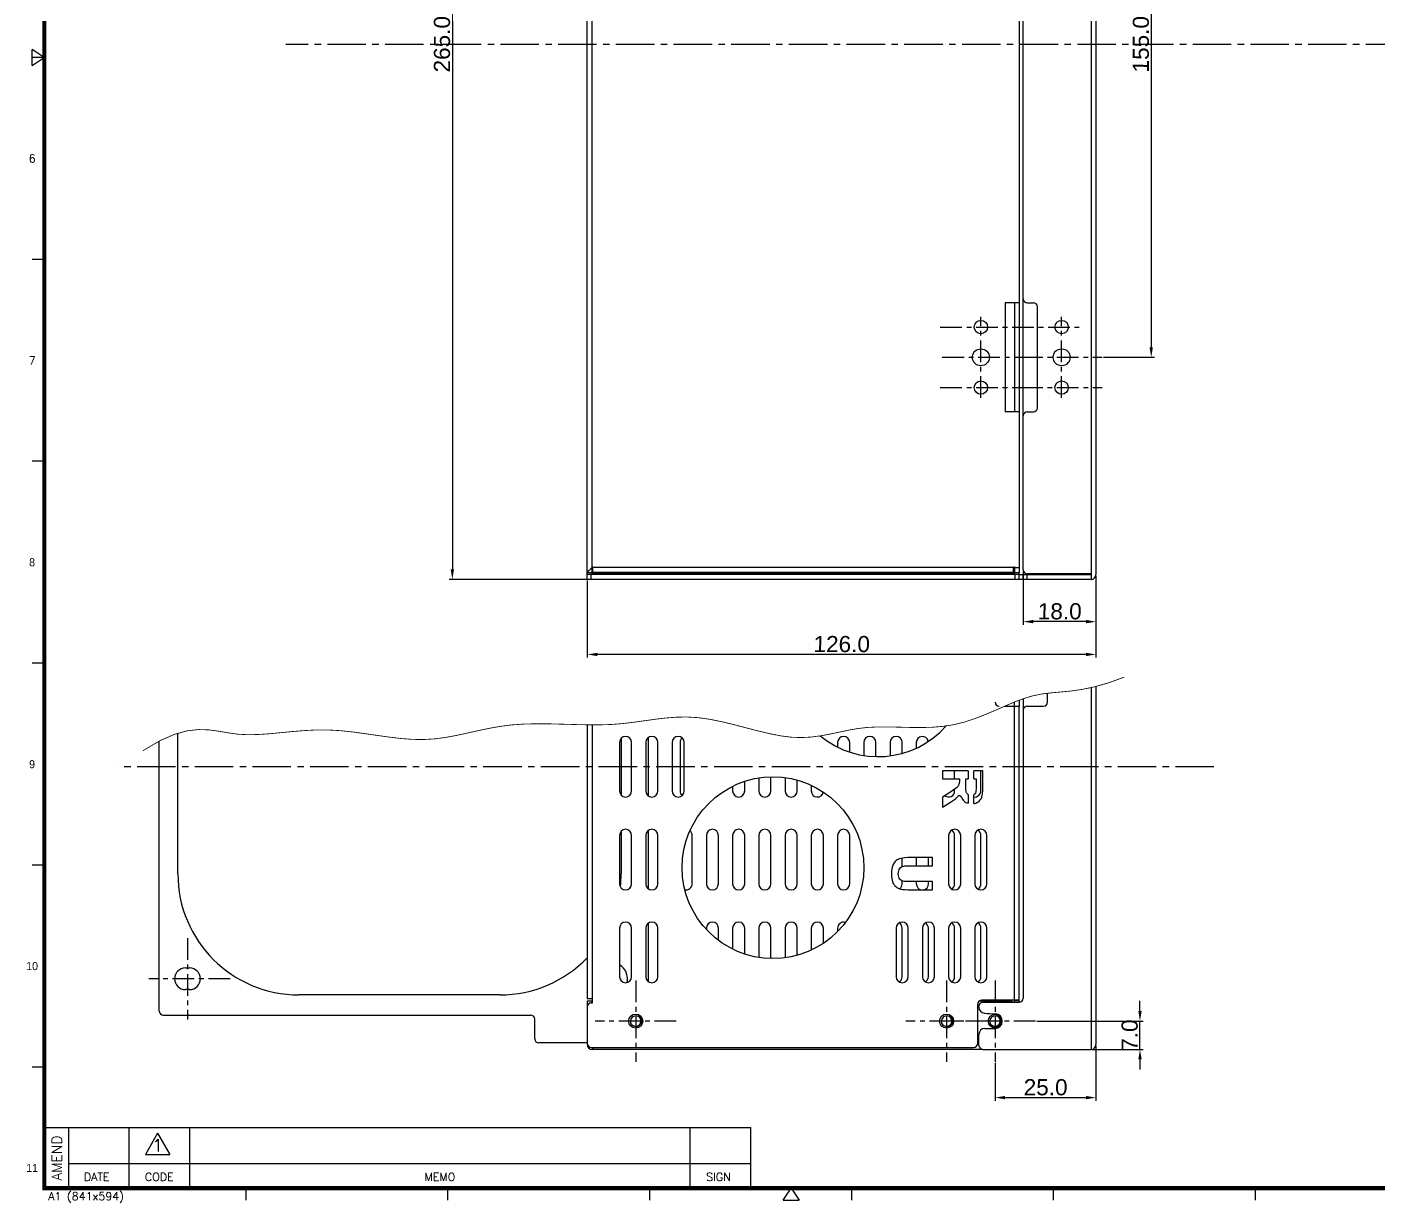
# Model space of a CAD drawing. Extents: x -425 to 6552, y -3049 to 3105.
# Drawn here: x -252 to 82.9, y -2564.3 to -2273.1 of the extents above; entities that cross this region are included whole.
import ezdxf
from ezdxf.enums import TextEntityAlignment as Align

# ---------------------------------------------------------------- set-up
doc = ezdxf.new("R2010")
doc.units = 0
doc.header["$PDMODE"] = 3
doc.header["$PDSIZE"] = 1.5
doc.linetypes.add('CENTER', pattern=[17.8, 10.75, -2.35, 2.35, -2.35])
doc.linetypes.add('CENTER2', pattern=[28.575, 19.05, -3.175, 3.175, -3.175])
doc.layers.get('0').update_dxf_attribs({"linetype": 'CONTINUOUS'})
doc.layers.get('DEFPOINTS').update_dxf_attribs({"linetype": 'CONTINUOUS'})
doc.layers.add('3', color=112, linetype='CENTER')
doc.layers.add('DIM', color=1, linetype='CONTINUOUS')
doc.styles.add('OMI-1', font='arial.ttf', dxfattribs={"oblique": 1})
doc.styles.add('SIM', font='simplex')
doc.styles.get("Standard").update_dxf_attribs({"font": 'gulim.ttc', "width": 0.8, "height": 2})
doc.dimstyles.new('1', dxfattribs={"dimtxt": 4, "dimasz": 2.5, "dimexe": 0.8, "dimexo": 0.3, "dimgap": 0.5, "dimtad": 1, "dimtoh": 1, "dimdec": 1, "dimzin": 0, "dimtxsty": 'OMI-1', "dimcen": 0, "dimclrd": 256, "dimclre": 256, "dimclrt": 256, "dimazin": 3, "dimtfac": 0.8, "dimtdec": 1, "dimtix": 1, "dimtmove": 0, "dimatfit": 3, "dimtolj": 1, "dimtzin": 0})

# ---------------------------------------------------------------- blocks, each defined once
blk = doc.blocks.new('*D8302')
at = {"layer": 'DEFPOINTS', "color": 0}
for p in [(14.35, -2199.89), (14.35, -2354.89), (26.47, -2354.89)]:
    blk.add_point(p, dxfattribs=at)
at = {"layer": 'DIM'}
for p, q in [((14.65, -2199.89), (27.27, -2199.89)), ((26.47, -2202.39), (26.47, -2352.39)), ((14.65, -2354.89), (27.27, -2354.89))]:
    blk.add_line(p, q, dxfattribs=at)
for points in [[(26.89, -2202.39), (26.06, -2202.39), (26.47, -2199.89)], [(26.06, -2352.39), (26.89, -2352.39), (26.47, -2354.89)]]:
    blk.add_solid(points, dxfattribs=at)
at = {"layer": 'DIM', "insert": (23.93, -2277.39), "char_height": 4, "attachment_point": 5, "rotation": 90, "style": 'OMI-1'}
blk.add_mtext('\\A1;155.0', dxfattribs=at)
blk = doc.blocks.new('*D8309')
at = {"layer": 'DEFPOINTS', "color": 0}
for p in [(-113.21, -2409.89), (12.79, -2408.69), (-113.21, -2428.47)]:
    blk.add_point(p, dxfattribs=at)
at = {"layer": 'DIM'}
for p, q in [((-113.21, -2410.19), (-113.21, -2429.27)), ((12.79, -2408.99), (12.79, -2429.27)), ((10.29, -2428.47), (-110.71, -2428.47))]:
    blk.add_line(p, q, dxfattribs=at)
for points in [[(-110.71, -2428.06), (-110.71, -2428.89), (-113.21, -2428.47)], [(10.29, -2428.89), (10.29, -2428.06), (12.79, -2428.47)]]:
    blk.add_solid(points, dxfattribs=at)
at = {"layer": 'DIM', "insert": (-50.21, -2425.93), "char_height": 4, "attachment_point": 5, "style": 'OMI-1'}
blk.add_mtext('\\A1;126.0', dxfattribs=at)
blk = doc.blocks.new('*D8310')
at = {"layer": 'DEFPOINTS', "color": 0}
for p in [(-5.21, -2407.49), (12.79, -2411.71), (-5.21, -2420.35)]:
    blk.add_point(p, dxfattribs=at)
at = {"layer": 'DIM'}
for p, q in [((-5.21, -2407.79), (-5.21, -2421.15)), ((12.79, -2412.01), (12.79, -2421.15)), ((10.29, -2420.35), (-2.71, -2420.35))]:
    blk.add_line(p, q, dxfattribs=at)
for points in [[(-2.71, -2419.93), (-2.71, -2420.77), (-5.21, -2420.35)], [(10.29, -2420.77), (10.29, -2419.93), (12.79, -2420.35)]]:
    blk.add_solid(points, dxfattribs=at)
at = {"layer": 'DIM', "insert": (3.79, -2417.81), "char_height": 4, "attachment_point": 5, "style": 'OMI-1'}
blk.add_mtext('\\A1;18.0', dxfattribs=at)
blk = doc.blocks.new('*D8314')
at = {"layer": 'DEFPOINTS', "color": 0}
for p in [(12.79, -2525.08), (-12.21, -2529.34), (12.79, -2538.23)]:
    blk.add_point(p, dxfattribs=at)
at = {"layer": 'DIM'}
for p, q in [((12.79, -2525.38), (12.79, -2539.03)), ((-12.21, -2529.64), (-12.21, -2539.03)), ((-9.71, -2538.23), (10.29, -2538.23))]:
    blk.add_line(p, q, dxfattribs=at)
for points in [[(-9.71, -2537.81), (-9.71, -2538.64), (-12.21, -2538.23)], [(10.29, -2538.64), (10.29, -2537.81), (12.79, -2538.23)]]:
    blk.add_solid(points, dxfattribs=at)
at = {"layer": 'DIM', "insert": (0.29, -2535.68), "char_height": 4, "attachment_point": 5, "style": 'OMI-1'}
blk.add_mtext('\\A1;25.0', dxfattribs=at)
blk = doc.blocks.new('*D8315')
at = {"layer": 'DEFPOINTS', "color": 0}
for p in [(-2.15, -2519.28), (23.69, -2519.28), (11.59, -2526.28)]:
    blk.add_point(p, dxfattribs=at)
at = {"layer": 'DIM'}
for p, q in [((23.69, -2516.78), (23.69, -2514.28)), ((-1.85, -2519.28), (24.49, -2519.28)), ((23.69, -2526.28), (23.69, -2519.28)), ((11.89, -2526.28), (24.49, -2526.28)), ((23.69, -2528.78), (23.69, -2531.28))]:
    blk.add_line(p, q, dxfattribs=at)
for points in [[(23.28, -2516.78), (24.11, -2516.78), (23.69, -2519.28)], [(24.11, -2528.78), (23.28, -2528.78), (23.69, -2526.28)]]:
    blk.add_solid(points, dxfattribs=at)
at = {"layer": 'DIM', "insert": (21.15, -2522.78), "char_height": 4, "attachment_point": 5, "rotation": 90, "style": 'OMI-1'}
blk.add_mtext('\\A1;7.0', dxfattribs=at)
blk = doc.blocks.new('*D8431')
at = {"layer": 'DEFPOINTS', "color": 0}
for p in [(-120.3, -2144.89), (-146.62, -2409.89), (-112.21, -2409.89)]:
    blk.add_point(p, dxfattribs=at)
at = {"layer": 'DIM'}
for p, q in [((-120.6, -2144.89), (-147.42, -2144.89)), ((-146.62, -2147.39), (-146.62, -2407.39)), ((-112.51, -2409.89), (-147.42, -2409.89))]:
    blk.add_line(p, q, dxfattribs=at)
for points in [[(-146.21, -2147.39), (-147.04, -2147.39), (-146.62, -2144.89)], [(-147.04, -2407.39), (-146.21, -2407.39), (-146.62, -2409.89)]]:
    blk.add_solid(points, dxfattribs=at)
at = {"layer": 'DIM', "insert": (-149.17, -2277.39), "char_height": 4, "attachment_point": 5, "rotation": 90, "style": 'OMI-1'}
blk.add_mtext('\\A1;265.0', dxfattribs=at)

msp = doc.modelspace()

# ---------------------------------------------------------------- linework, layer by layer
at = {"color": 7, "linetype": 'CONTINUOUS'}
for p, q in [((11.59, -2144.89), (11.59, -2409.89)), ((12.79, -2146.09), (12.79, -2408.69)), ((-5.21, -2407.49), (-5.21, -2147.29)), ((-112.01, -2408.14), (-112.01, -2189.14)), ((-113.21, -2408.14), (-113.21, -2190.24)), ((-6.21, -2213.39), (-6.21, -2341.39)), ((-6.21, -2341.39), (-9.71, -2341.39)), ((-9.71, -2341.39), (-9.71, -2368.39)), ((-7.41, -2341.39), (-7.41, -2368.39)), ((-6.21, -2341.39), (-6.21, -2368.39)), ((-4.21, -2341.39), (-2.71, -2341.39)), ((-1.71, -2367.39), (-1.71, -2342.39)), ((-6.21, -2368.39), (-9.71, -2368.39)), ((-6.21, -2368.39), (-6.21, -2408.14)), ((-4.21, -2368.39), (-2.71, -2368.39)), ((-111.81, -2406.84), (-112.01, -2406.84)), ((-111.81, -2407.14), (-112.01, -2407.14)), ((-111.81, -2408.14), (-111.81, -2406.84)), ((-7.61, -2406.94), (-111.81, -2406.94)), ((-7.61, -2406.74), (-7.41, -2406.74)), ((-7.61, -2408.14), (-7.61, -2406.74)), ((-7.51, -2407.24), (-7.61, -2407.24)), ((-7.41, -2407.04), (-7.51, -2407.04)), ((-7.51, -2408.44), (-7.51, -2407.04)), ((-7.41, -2406.74), (-7.41, -2408.14)), ((-7.41, -2406.94), (-6.21, -2406.94)), ((-113.21, -2408.14), (-112.01, -2408.14)), ((-113.21, -2409.89), (-113.21, -2408.14)), ((-6.21, -2408.69), (-113.21, -2408.69)), ((-6.21, -2409.89), (-113.21, -2409.89)), ((-112.21, -2409.89), (-112.21, -2408.69)), ((-112.01, -2408.69), (-112.01, -2408.14)), ((-7.61, -2408.14), (-111.81, -2408.14)), ((-111.81, -2408.44), (-111.81, -2408.14)), ((-111.81, -2408.44), (-7.51, -2408.44)), ((-110.81, -2408.44), (-110.81, -2408.14)), ((-8.51, -2408.14), (-8.51, -2408.44)), ((-7.41, -2408.14), (-6.21, -2408.14)), ((-7.41, -2408.69), (-7.41, -2408.14)), ((-7.21, -2409.89), (-7.21, -2408.69)), ((-6.21, -2409.89), (-6.21, -2408.14)), ((-6.21, -2408.69), (11.59, -2408.69)), ((11.59, -2409.89), (-6.21, -2409.89)), ((-5.21, -2409.89), (-5.21, -2408.69)), ((11.59, -2408.49), (-4.21, -2408.49)), ((-4.21, -2409.89), (-4.21, -2408.69)), ((11.59, -2436.67), (11.59, -2526.28)), ((12.79, -2436.39), (12.79, -2525.08)), ((-7.41, -2441.28), (-7.41, -2440.27)), ((-6.21, -2439.81), (-6.21, -2441.28)), ((-5.21, -2439.44), (-5.21, -2513.58)), ((0.79, -2440.28), (0.79, -2438.09)), ((-9.79, -2441.28), (-6.21, -2441.28)), ((-7.41, -2514.08), (-7.41, -2441.28)), ((-6.21, -2514.08), (-6.21, -2441.28)), ((-4.21, -2441.28), (-0.21, -2441.28)), ((-113.21, -2445.9), (-113.21, -2513.78)), ((-112.01, -2445.9), (-112.01, -2513.78)), ((-219.21, -2516.78), (-219.21, -2449.92)), ((-214.61, -2482.78), (-214.61, -2448.03)), ((-105.21, -2450.28), (-105.21, -2462.28)), ((-104.81, -2449.26), (-104.81, -2463.29)), ((-102.21, -2462.28), (-102.21, -2450.28)), ((-98.71, -2450.28), (-98.71, -2462.28)), ((-98.01, -2463.54), (-98.01, -2449.01)), ((-95.71, -2462.28), (-95.71, -2450.28)), ((-92.21, -2450.28), (-92.21, -2462.28)), ((-90.21, -2450.28), (-90.21, -2462.28)), ((-89.21, -2462.28), (-89.21, -2450.28)), ((-51.21, -2450.28), (-51.21, -2451.43)), ((-48.21, -2452.65), (-48.21, -2450.28)), ((-44.71, -2450.28), (-44.71, -2453.5)), ((-41.71, -2453.76), (-41.71, -2450.28)), ((-38.21, -2450.28), (-38.21, -2453.57)), ((-35.21, -2452.95), (-35.21, -2450.28)), ((-31.71, -2450.28), (-31.71, -2451.66)), ((-18.87, -2457.28), (-25.21, -2457.28)), ((-25.21, -2457.28), (-25.21, -2459.3)), ((-22.21, -2459.3), (-22.21, -2457.28)), ((-18.87, -2457.28), (-18.87, -2459.3)), ((-15.21, -2457.28), (-17.47, -2457.28)), ((-17.47, -2459.3), (-17.47, -2457.28)), ((-15.71, -2462.28), (-15.71, -2457.28)), ((-15.21, -2461.53), (-15.21, -2457.28)), ((-74.21, -2462.28), (-74.21, -2459.9)), ((-70.71, -2459.06), (-70.71, -2462.28)), ((-67.71, -2462.28), (-67.71, -2458.79)), ((-64.21, -2458.99), (-64.21, -2462.28)), ((-61.21, -2462.28), (-61.21, -2459.6)), ((-57.71, -2460.89), (-57.71, -2462.28)), ((-25.21, -2459.3), (-21.04, -2459.3)), ((-21.04, -2459.3), (-21.04, -2459.71)), ((-19.44, -2459.3), (-18.87, -2459.3)), ((-19.44, -2460.79), (-19.44, -2459.3)), ((-17.47, -2459.3), (-16.9, -2459.3)), ((-16.9, -2459.3), (-16.9, -2460.87)), ((-77.21, -2461.13), (-77.21, -2462.28)), ((-23.03, -2462.39), (-25.21, -2463.85)), ((-25.21, -2463.85), (-25.21, -2466.27)), ((-22.21, -2462.28), (-22.21, -2461.83)), ((-18.87, -2463.19), (-18.87, -2465.34)), ((-17.47, -2465.41), (-17.47, -2463.2)), ((-25.21, -2466.27), (-23.26, -2465.05)), ((-105.21, -2473.28), (-105.21, -2485.28)), ((-104.81, -2472.26), (-104.81, -2482.78)), ((-102.21, -2485.28), (-102.21, -2473.28)), ((-98.71, -2473.28), (-98.71, -2485.28)), ((-98.01, -2486.54), (-98.01, -2472.01)), ((-95.71, -2485.28), (-95.71, -2473.28)), ((-87.21, -2485.28), (-87.21, -2473.28)), ((-83.71, -2473.28), (-83.71, -2485.28)), ((-80.71, -2485.28), (-80.71, -2473.28)), ((-77.21, -2473.28), (-77.21, -2485.28)), ((-74.21, -2485.28), (-74.21, -2473.28)), ((-70.71, -2473.28), (-70.71, -2485.28)), ((-67.71, -2485.28), (-67.71, -2473.28)), ((-64.21, -2473.28), (-64.21, -2485.28)), ((-61.21, -2485.28), (-61.21, -2473.28)), ((-57.71, -2473.28), (-57.71, -2485.28)), ((-54.71, -2485.28), (-54.71, -2473.28)), ((-51.21, -2473.28), (-51.21, -2485.28)), ((-48.21, -2485.28), (-48.21, -2473.28)), ((-23.71, -2473.28), (-23.71, -2485.28)), ((-22.21, -2485.28), (-22.21, -2473.28)), ((-20.71, -2485.28), (-20.71, -2473.28)), ((-17.21, -2473.28), (-17.21, -2485.28)), ((-15.71, -2485.28), (-15.71, -2473.28)), ((-14.21, -2485.28), (-14.21, -2473.28)), ((-35.21, -2481.01), (-35.21, -2478.91)), ((-33.13, -2480.8), (-27.71, -2480.8)), ((-27.71, -2478.78), (-33.04, -2478.78)), ((-31.71, -2478.78), (-31.71, -2480.8)), ((-28.71, -2480.8), (-28.71, -2478.78)), ((-27.71, -2480.8), (-27.71, -2478.78)), ((-35.21, -2485.28), (-35.21, -2484.56)), ((-27.71, -2484.73), (-33.24, -2484.73)), ((-32.96, -2486.75), (-27.71, -2486.75)), ((-31.71, -2484.73), (-31.71, -2485.28)), ((-28.71, -2485.28), (-28.71, -2484.73)), ((-27.71, -2486.75), (-27.71, -2484.73)), ((-105.21, -2496.28), (-105.21, -2508.28)), ((-102.21, -2508.28), (-102.21, -2496.28)), ((-98.71, -2496.28), (-98.71, -2508.28)), ((-98.01, -2509.54), (-98.01, -2495.01)), ((-95.71, -2508.28), (-95.71, -2496.28)), ((-83.71, -2496.28), (-83.71, -2496.57)), ((-80.71, -2499.27), (-80.71, -2496.28)), ((-77.21, -2496.28), (-77.21, -2501.43)), ((-74.21, -2502.65), (-74.21, -2496.28)), ((-70.71, -2496.28), (-70.71, -2503.5)), ((-67.71, -2503.76), (-67.71, -2496.28)), ((-64.21, -2496.28), (-64.21, -2503.57)), ((-61.21, -2502.95), (-61.21, -2496.28)), ((-57.71, -2496.28), (-57.71, -2501.66)), ((-54.71, -2499.98), (-54.71, -2496.28)), ((-51.21, -2496.28), (-51.21, -2497.08)), ((-36.71, -2496.28), (-36.71, -2508.28)), ((-35.21, -2508.28), (-35.21, -2496.28)), ((-33.71, -2508.28), (-33.71, -2496.28)), ((-30.21, -2496.28), (-30.21, -2508.28)), ((-28.71, -2508.28), (-28.71, -2496.28)), ((-27.21, -2508.28), (-27.21, -2496.28)), ((-23.71, -2496.28), (-23.71, -2508.28)), ((-22.21, -2508.28), (-22.21, -2496.28)), ((-20.71, -2508.28), (-20.71, -2496.28)), ((-17.21, -2496.28), (-17.21, -2508.28)), ((-15.71, -2508.28), (-15.71, -2496.28)), ((-14.21, -2508.28), (-14.21, -2496.28)), ((-212.71, -2506.09), (-211.71, -2506.09)), ((-211.71, -2511.47), (-212.71, -2511.47)), ((-134.81, -2512.78), (-184.61, -2512.78)), ((-111.91, -2513.78), (-113.21, -2513.78)), ((-113.21, -2514.28), (-112.01, -2514.28)), ((-113.21, -2514.28), (-113.21, -2515.78)), ((-112.01, -2514.78), (-112.01, -2514.28)), ((-111.91, -2514.78), (-111.91, -2513.78)), ((-16.11, -2514.28), (-8.51, -2514.28)), ((-6.21, -2514.08), (-15.51, -2514.08)), ((-15.21, -2514.58), (-6.21, -2514.58)), ((-6.21, -2514.28), (-7.41, -2514.28)), ((-7.41, -2514.58), (-7.41, -2514.28)), ((-6.21, -2514.28), (-6.21, -2514.58)), ((-218.21, -2517.78), (-127.21, -2517.78)), ((-113.21, -2515.28), (-113.08, -2515.28)), ((-113.21, -2515.78), (-113.21, -2524.78)), ((-112.21, -2514.78), (-111.91, -2514.78)), ((-16.51, -2524.78), (-16.51, -2515.08)), ((-16.21, -2515.82), (-16.21, -2515.58)), ((-126.21, -2523.68), (-126.21, -2518.78)), ((-14.71, -2521.08), (-12.21, -2521.08)), ((-113.21, -2524.68), (-125.21, -2524.68)), ((-16.21, -2525.28), (-16.21, -2522.58)), ((-113.21, -2525.08), (-113.16, -2525.08)), ((-112.21, -2525.78), (-17.51, -2525.78)), ((-112.01, -2525.78), (-112.01, -2526.28)), ((-15.21, -2526.28), (-112.01, -2526.28)), ((-111.81, -2525.78), (-111.81, -2526.28)), ((-16.21, -2525.08), (-16.56, -2525.08)), ((-15.21, -2526.28), (11.59, -2526.28))]:
    msp.add_line(p, q, dxfattribs=at)
for p, q in [((-250.71, -2282.65), (-250.71, -2278.65)), ((-247.71, -2280.65), (-250.71, -2278.65)), ((-250.71, -2282.65), (-247.71, -2280.65)), ((-247.71, -2280.65), (-250.71, -2280.65)), ((-247.71, -2330.65), (-250.71, -2330.65)), ((-247.71, -2380.65), (-250.71, -2380.65)), ((-247.71, -2430.65), (-250.71, -2430.65)), ((-247.71, -2480.65), (-250.71, -2480.65)), ((-247.71, -2530.65), (-250.71, -2530.65)), ((-247.71, -2545.65), (-72.71, -2545.65)), ((-241.71, -2545.65), (-241.71, -2560.65)), ((-226.71, -2545.65), (-226.71, -2560.65)), ((-219.61, -2547.04), (-222.61, -2552.29)), ((-219.61, -2547.04), (-216.61, -2552.29)), ((-211.71, -2545.65), (-211.71, -2560.65)), ((-87.71, -2560.65), (-87.71, -2545.65)), ((-72.71, -2560.65), (-72.71, -2545.65)), ((-72.71, -2554.65), (-241.71, -2554.65)), ((-222.61, -2552.29), (-216.61, -2552.29)), ((-197.71, -2563.65), (-197.71, -2560.65)), ((-147.71, -2563.65), (-147.71, -2560.65)), ((-97.71, -2563.65), (-97.71, -2560.65)), ((-64.71, -2563.65), (-62.71, -2560.65)), ((-62.71, -2560.65), (-60.71, -2563.65)), ((-47.71, -2563.65), (-47.71, -2560.65)), ((2.29, -2563.65), (2.29, -2560.65)), ((52.29, -2563.65), (52.29, -2560.65)), ((-64.71, -2563.65), (-60.71, -2563.65))]:
    msp.add_line(p, q)
at = {"const_width": 1}
msp.add_lwpolyline([(552.29, -2010.65), (-247.71, -2010.65), (-247.71, -2560.65), (552.29, -2560.65)], close=True, dxfattribs=at)
at = {"color": 7, "linetype": 'CONTINUOUS'}
for centre, radius in [((-15.71, -2347.39), 1.65), ((4.29, -2347.39), 1.65), ((-15.71, -2354.89), 2.1), ((4.29, -2354.89), 2.1), ((-15.71, -2362.39), 1.65), ((4.29, -2362.39), 1.65), ((-67.21, -2481.28), 22.5), ((-101.21, -2519.28), 1.75), ((-24.21, -2519.28), 1.75), ((-12.21, -2519.28), 1.7)]:
    msp.add_circle(centre, radius, dxfattribs=at)
for centre, radius, start, end in [((-4.21, -2340.39), 1, 180, 270), ((-2.71, -2342.39), 1, 0, 90), ((-4.21, -2369.39), 1, 90, 180), ((-2.71, -2367.39), 1, 270, 0), ((-4.21, -2407.49), 1, 180, 270), ((11.59, -2408.69), 1.2, 270, 0), ((-11.21, -2440.28), 1, 180, 270), ((-0.21, -2440.28), 1, 270, 0), ((-4.21, -2442.28), 1, 90, 180), ((-41.21, -2431.28), 22.5, 230.4955, 318.5483), ((-103.71, -2450.28), 1.5, 0, 180), ((-97.21, -2450.28), 1.5, 0, 180), ((-90.71, -2450.28), 1.5, 0, 180), ((-88.71, -2450.28), 1.5, 131.8939, 180), ((-49.71, -2450.28), 1.5, 0, 180), ((-43.21, -2450.28), 1.5, 0, 180), ((-36.71, -2450.28), 1.5, 0, 180), ((-30.21, -2450.28), 1.5, 10.6965, 180), ((-103.71, -2462.28), 1.5, 180, 0), ((-97.21, -2462.28), 1.5, 180, 0), ((-90.71, -2462.28), 1.5, 180, 0), ((-88.71, -2462.28), 1.5, 180, 228.1061), ((-75.71, -2462.28), 1.5, 180, 0), ((-69.21, -2462.28), 1.5, 180, 0), ((-62.71, -2462.28), 1.5, 180, 0), ((-56.21, -2462.28), 1.5, 180, 349.3035), ((-23.71, -2462.28), 1.5, 232.268, 0), ((-24.47, -2460.89), 4.13, 313.3895, 318.3292), ((-21.02, -2463.97), 0.5, 21.4985, 138.282), ((-18.32, -2462.33), 1.02, 235.8652, 237.4852), ((-17.21, -2462.28), 1.5, 259.9871, 0), ((-18.01, -2462.32), 1.03, 301.3395, 310.9118), ((-103.71, -2473.28), 1.5, 0, 180), ((-97.21, -2473.28), 1.5, 0, 180), ((-88.71, -2473.28), 1.5, 0, 50.4574), ((-82.21, -2473.28), 1.5, 0, 180), ((-75.71, -2473.28), 1.5, 0, 180), ((-69.21, -2473.28), 1.5, 0, 180), ((-62.71, -2473.28), 1.5, 0, 180), ((-56.21, -2473.28), 1.5, 0, 180), ((-49.71, -2473.28), 1.5, 0, 180), ((-22.21, -2473.28), 1.5, 0, 180), ((-23.71, -2473.28), 1.5, 0, 60.0059), ((-15.71, -2473.28), 1.5, 0, 180), ((-17.21, -2473.28), 1.5, 0, 60.0059), ((-184.61, -2482.78), 30, 180, 270), ((-134.81, -2482.78), 30, 353.7426, 0), ((-103.71, -2485.28), 1.5, 180, 0), ((-97.21, -2485.28), 1.5, 180, 0), ((-88.71, -2485.28), 1.5, 257.7113, 0), ((-82.21, -2485.28), 1.5, 180, 0), ((-75.71, -2485.28), 1.5, 180, 0), ((-69.21, -2485.28), 1.5, 180, 0), ((-62.71, -2485.28), 1.5, 180, 0), ((-56.21, -2485.28), 1.5, 180, 0), ((-49.71, -2485.28), 1.5, 180, 0), ((-36.71, -2485.28), 1.5, 305.571, 0), ((-30.21, -2485.28), 1.5, 180, 259.746), ((-30.21, -2485.28), 1.5, 280.254, 0), ((-22.21, -2485.28), 1.5, 180, 0), ((-23.71, -2485.28), 1.5, 299.9941, 0), ((-15.71, -2485.28), 1.5, 180, 0), ((-17.21, -2485.28), 1.5, 299.9941, 0), ((-103.71, -2496.28), 1.5, 0, 180), ((-97.21, -2496.28), 1.5, 0, 180), ((-82.21, -2496.28), 1.5, 0, 180), ((-75.71, -2496.28), 1.5, 0, 180), ((-69.21, -2496.28), 1.5, 0, 180), ((-62.71, -2496.28), 1.5, 0, 180), ((-56.21, -2496.28), 1.5, 0, 180), ((-49.71, -2496.28), 1.5, 72.7995, 180), ((-35.21, -2496.28), 1.5, 0, 180), ((-36.71, -2496.28), 1.5, 0, 60.0059), ((-28.71, -2496.28), 1.5, 0, 180), ((-30.21, -2496.28), 1.5, 0, 60.0059), ((-22.21, -2496.28), 1.5, 0, 180), ((-23.71, -2496.28), 1.5, 0, 60.0059), ((-15.71, -2496.28), 1.5, 0, 180), ((-17.21, -2496.28), 1.5, 0, 60.0059), ((-134.81, -2482.78), 30, 270, 316.0704), ((-212.71, -2508.78), 2.69, 90, 270), ((-211.71, -2508.78), 2.69, 270, 90), ((-107.21, -2508.78), 3.95, 345.9268, 59.5772), ((-103.71, -2508.28), 1.5, 180, 0), ((-97.21, -2508.28), 1.5, 180, 0), ((-35.21, -2508.28), 1.5, 180, 0), ((-36.71, -2508.28), 1.5, 299.9941, 0), ((-28.71, -2508.28), 1.5, 180, 0), ((-30.21, -2508.28), 1.5, 299.9941, 0), ((-22.21, -2508.28), 1.5, 180, 0), ((-23.71, -2508.28), 1.5, 299.9941, 0), ((-15.71, -2508.28), 1.5, 180, 0), ((-17.21, -2508.28), 1.5, 299.9941, 0), ((-15.51, -2515.08), 1, 90, 180), ((-15.21, -2515.58), 1, 90, 180), ((-8.51, -2515.28), 1, 44.5133, 90), ((-6.21, -2513.58), 1, 270, 0), ((-218.21, -2516.78), 1, 180, 270), ((-127.21, -2518.78), 1, 0, 90), ((-112.21, -2515.78), 1, 90, 180), ((-101.21, -2519.28), 1.3, 195.0032, 194.4749), ((-24.21, -2519.28), 1.3, 195.0032, 194.4749), ((-14.71, -2515.82), 1.5, 180, 266.0197), ((-5.71, -2386.48), 131.16, 266.0197, 267.1979), ((-12.21, -2519.28), 1.3, 195.0032, 194.4749), ((-12.21, -2519.28), 1.8, 270, 87.1979), ((-14.71, -2522.58), 1.5, 90, 180), ((-125.21, -2523.68), 1, 180, 270), ((-112.21, -2524.78), 1, 180, 270), ((-112.01, -2525.08), 1.2, 180, 270), ((-17.51, -2524.78), 1, 270, 0), ((-15.21, -2525.28), 1, 180, 270), ((11.59, -2525.08), 1.2, 270, 0)]:
    msp.add_arc(centre, radius, start, end, dxfattribs=at)
for points, knots in [([(-113.21, -2408.14), (-113.21, -2408.14), (-113.19, -2408.13), (-113.17, -2408.11), (-113.13, -2408.07), (-113.08, -2408.01), (-113.02, -2407.95), (-112.92, -2407.85), (-112.78, -2407.71), (-112.6, -2407.53), (-112.41, -2407.34), (-112.21, -2407.15), (-112.08, -2407.01), (-112.01, -2406.94)], [0, 0, 0, 0, 0.007764, 0.02825, 0.061288, 0.105424, 0.158437, 0.218502, 0.35474, 0.505852, 0.666167, 0.831858, 1, 1, 1, 1]), ([(-100.5, -2517.96), (-100.36, -2518.04), (-100.11, -2518.24), (-99.86, -2518.65), (-99.74, -2519.11), (-99.78, -2519.51), (-99.88, -2519.81), (-100, -2520.02), (-100.14, -2520.21), (-100.32, -2520.37), (-100.52, -2520.49), (-100.74, -2520.59), (-100.97, -2520.64), (-101.13, -2520.65), (-101.21, -2520.64)], [0, 0, 0, 0, 0.124824, 0.24963, 0.374427, 0.499216, 0.561817, 0.624418, 0.68702, 0.74962, 0.812217, 0.874811, 0.93741, 1, 1, 1, 1]), ([(-99.91, -2519.26), (-99.89, -2519.14), (-99.9, -2518.88), (-100.01, -2518.52), (-100.21, -2518.2), (-100.4, -2518.03), (-100.5, -2517.96)], [0, 0, 0, 0, 0.249691, 0.499597, 0.749701, 1, 1, 1, 1]), ([(-23.5, -2517.96), (-23.36, -2518.04), (-23.11, -2518.24), (-22.86, -2518.65), (-22.74, -2519.11), (-22.78, -2519.51), (-22.88, -2519.81), (-23, -2520.02), (-23.14, -2520.21), (-23.32, -2520.37), (-23.52, -2520.49), (-23.74, -2520.59), (-23.97, -2520.64), (-24.13, -2520.65), (-24.21, -2520.64)], [0, 0, 0, 0, 0.124824, 0.24963, 0.374427, 0.499216, 0.561817, 0.624418, 0.68702, 0.74962, 0.812217, 0.874811, 0.93741, 1, 1, 1, 1]), ([(-22.91, -2519.26), (-22.89, -2519.14), (-22.9, -2518.88), (-23.01, -2518.52), (-23.21, -2518.2), (-23.4, -2518.03), (-23.5, -2517.96)], [0, 0, 0, 0, 0.249691, 0.499597, 0.749701, 1, 1, 1, 1]), ([(-11.5, -2517.96), (-11.36, -2518.04), (-11.11, -2518.24), (-10.86, -2518.65), (-10.74, -2519.11), (-10.78, -2519.51), (-10.88, -2519.81), (-11, -2520.02), (-11.14, -2520.21), (-11.32, -2520.37), (-11.52, -2520.49), (-11.74, -2520.59), (-11.97, -2520.64), (-12.13, -2520.65), (-12.21, -2520.64)], [0, 0, 0, 0, 0.124824, 0.24963, 0.374427, 0.499216, 0.561817, 0.624418, 0.68702, 0.74962, 0.812217, 0.874811, 0.93741, 1, 1, 1, 1]), ([(-10.91, -2519.26), (-10.89, -2519.14), (-10.9, -2518.88), (-11.01, -2518.52), (-11.21, -2518.2), (-11.4, -2518.03), (-11.5, -2517.96)], [0, 0, 0, 0, 0.249691, 0.499597, 0.749701, 1, 1, 1, 1]), ([(-101.21, -2520.64), (-101.36, -2520.64), (-101.65, -2520.58), (-102.03, -2520.36), (-102.33, -2520.02), (-102.44, -2519.74), (-102.47, -2519.6)], [0, 0, 0, 0, 0.250052, 0.500063, 0.750045, 1, 1, 1, 1]), ([(-24.21, -2520.64), (-24.36, -2520.64), (-24.65, -2520.58), (-25.03, -2520.36), (-25.33, -2520.02), (-25.44, -2519.74), (-25.47, -2519.6)], [0, 0, 0, 0, 0.250052, 0.500063, 0.750045, 1, 1, 1, 1]), ([(-12.21, -2520.64), (-12.36, -2520.64), (-12.65, -2520.58), (-13.03, -2520.36), (-13.33, -2520.02), (-13.44, -2519.74), (-13.47, -2519.6)], [0, 0, 0, 0, 0.250052, 0.500063, 0.750045, 1, 1, 1, 1])]:
    msp.add_open_spline(points, degree=3, knots=knots, dxfattribs=at)
for points in [[(-21.15, -2460.72), (-21.23, -2460.93), (-21.36, -2461.14), (-21.57, -2461.33)], [(-21.04, -2459.71), (-21.04, -2460.17), (-21.08, -2460.5), (-21.15, -2460.72)], [(-19.32, -2462.6), (-19.4, -2462.36), (-19.44, -2461.76), (-19.44, -2460.79)], [(-16.9, -2460.87), (-16.9, -2461.69), (-16.92, -2462.18), (-16.94, -2462.34)], [(-23.26, -2465.05), (-22.48, -2464.56), (-21.94, -2464.18), (-21.64, -2463.89)], [(-21.57, -2461.33), (-21.77, -2461.52), (-22.26, -2461.87), (-23.03, -2462.39)], [(-20.55, -2463.79), (-20.39, -2464.2), (-20.16, -2464.53), (-19.87, -2464.79)], [(-18.89, -2463.17), (-19.1, -2463.03), (-19.23, -2462.84), (-19.32, -2462.6)], [(-16.94, -2462.34), (-16.99, -2462.67), (-17.13, -2462.93), (-17.33, -2463.1)], [(-16.44, -2465.02), (-15.98, -2464.73), (-15.66, -2464.34), (-15.48, -2463.85)], [(-15.48, -2463.85), (-15.31, -2463.37), (-15.21, -2462.59), (-15.21, -2461.53)], [(-19.87, -2464.79), (-19.59, -2465.05), (-19.25, -2465.24), (-18.87, -2465.34)], [(-17.47, -2465.41), (-17.1, -2465.35), (-16.75, -2465.21), (-16.44, -2465.02)], [(-37.55, -2480.71), (-37.76, -2481.2), (-37.88, -2481.93), (-37.88, -2482.88)], [(-36.69, -2479.54), (-37.05, -2479.83), (-37.34, -2480.22), (-37.55, -2480.71)], [(-35.58, -2478.97), (-35.97, -2479.06), (-36.34, -2479.25), (-36.69, -2479.54)], [(-35.79, -2481.49), (-35.54, -2481.16), (-35.21, -2480.95), (-34.8, -2480.87)], [(-33.04, -2478.78), (-34.16, -2478.78), (-35.01, -2478.84), (-35.58, -2478.97)], [(-34.8, -2480.87), (-34.55, -2480.82), (-33.99, -2480.8), (-33.13, -2480.8)], [(-37.88, -2482.88), (-37.88, -2483.67), (-37.78, -2484.32), (-37.58, -2484.81)], [(-36.16, -2482.82), (-36.16, -2482.26), (-36.03, -2481.81), (-35.79, -2481.49)], [(-35.81, -2484.12), (-36.04, -2483.82), (-36.16, -2483.4), (-36.16, -2482.82)], [(-34.94, -2484.64), (-35.28, -2484.58), (-35.58, -2484.4), (-35.81, -2484.12)], [(-37.58, -2484.81), (-37.38, -2485.3), (-37.1, -2485.69), (-36.76, -2485.98)], [(-36.76, -2485.98), (-36.42, -2486.27), (-36.01, -2486.48), (-35.51, -2486.59)], [(-35.51, -2486.59), (-35.02, -2486.7), (-34.16, -2486.75), (-32.96, -2486.75)], [(-33.24, -2484.73), (-34.03, -2484.73), (-34.6, -2484.7), (-34.94, -2484.64)]]:
    msp.add_open_spline(points, degree=3, dxfattribs=at)
at = {"layer": '3', "linetype": 'CENTER2', "ltscale": 0.5}
for p, q in [((474.91, -2277.39), (-187.85, -2277.39)), ((42.01, -2456.28), (-229.48, -2456.28))]:
    msp.add_line(p, q, dxfattribs=at)
at = {"layer": '3', "linetype": 'CENTER', "ltscale": 0.5}
for p, q in [((-15.71, -2364.96), (-15.71, -2344.83)), ((4.29, -2364.96), (4.29, -2344.83)), ((-25.77, -2347.39), (8.77, -2347.39)), ((-25.27, -2354.89), (-5.15, -2354.89)), ((-5.77, -2354.89), (14.35, -2354.89)), ((-25.77, -2362.39), (-5.65, -2362.39)), ((-5.77, -2362.39), (14.35, -2362.39)), ((-5.77, -2362.39), (14.35, -2362.39)), ((-212.21, -2498.72), (-212.21, -2518.84)), ((-201.65, -2508.78), (-221.77, -2508.78)), ((-101.21, -2509.22), (-101.21, -2529.34)), ((-24.21, -2509.22), (-24.21, -2529.34)), ((-12.21, -2509.22), (-12.21, -2529.34)), ((-91.15, -2519.28), (-111.27, -2519.28)), ((-14.15, -2519.28), (-34.27, -2519.28)), ((-2.15, -2519.28), (-22.27, -2519.28))]:
    msp.add_line(p, q, dxfattribs=at)
at = {"layer": 'DIM', "const_width": 0.2, "flags": 128}
msp.add_lwpolyline([(-223.28, -2452.33), (-219.1, -2449.86), (-215.46, -2448.26), (-212.27, -2447.38), (-209.44, -2447.07), (-206.87, -2447.16), (-204.46, -2447.48), (-202.12, -2447.89), (-199.75, -2448.23), (-197.27, -2448.35), (-194.68, -2448.3), (-191.99, -2448.12), (-189.22, -2447.86), (-186.37, -2447.58), (-183.45, -2447.34), (-180.49, -2447.18), (-177.49, -2447.17), (-174.46, -2447.34), (-171.42, -2447.66), (-168.38, -2448.07), (-165.36, -2448.51), (-162.36, -2448.93), (-159.42, -2449.28), (-156.53, -2449.51), (-153.71, -2449.55), (-150.97, -2449.38), (-148.3, -2449.03), (-145.65, -2448.54), (-143.01, -2447.97), (-140.35, -2447.38), (-137.64, -2446.8), (-134.85, -2446.3), (-131.96, -2445.93), (-128.96, -2445.72), (-125.85, -2445.64), (-122.69, -2445.66), (-119.49, -2445.74), (-116.31, -2445.83), (-113.16, -2445.9), (-110.08, -2445.91), (-107.12, -2445.81), (-104.28, -2445.58), (-101.55, -2445.25), (-98.9, -2444.88), (-96.29, -2444.51), (-93.69, -2444.21), (-91.08, -2444.01), (-88.41, -2443.97), (-85.66, -2444.13), (-82.8, -2444.54), (-79.86, -2445.14), (-76.88, -2445.86), (-73.89, -2446.64), (-70.92, -2447.41), (-68.01, -2448.1), (-65.2, -2448.65), (-62.52, -2448.99), (-59.99, -2449.06), (-57.59, -2448.92), (-55.29, -2448.61), (-53.05, -2448.19), (-50.82, -2447.72), (-48.58, -2447.25), (-46.29, -2446.84), (-43.9, -2446.56), (-41.4, -2446.43), (-38.8, -2446.42), (-36.11, -2446.48), (-33.37, -2446.55), (-30.6, -2446.58), (-27.82, -2446.51), (-25.05, -2446.28), (-22.32, -2445.85), (-19.65, -2445.18), (-17.05, -2444.31), (-14.5, -2443.31), (-12.01, -2442.25), (-9.58, -2441.18), (-7.22, -2440.19), (-4.91, -2439.33), (-2.66, -2438.67), (-0.45, -2438.24), (1.77, -2437.98), (4.09, -2437.77), (6.58, -2437.53), (9.32, -2437.14), (12.38, -2436.51), (15.85, -2435.52), (19.8, -2434.09)], dxfattribs=at)

# ---------------------------------------------------------------- texts
at = {"style": 'SIM'}
for s, height, p in [('6', 2, (-250.71, -2305.65)), ('7', 2, (-250.71, -2355.65)), ('1', 3, (-219.61, -2550.04)), ('DATE', 2, (-234.71, -2557.86)), ('CODE', 2, (-219.21, -2557.86)), ('MEMO', 2, (-149.71, -2557.86)), ('SIGN', 2, (-80.71, -2557.86))]:
    msp.add_text(s, height=height, dxfattribs=at).set_placement(p, align=Align.MIDDLE)
for s, p in [('8', (-250.71, -2405.65)), ('9', (-250.71, -2455.65)), ('10', (-250.71, -2505.65)), ('11', (-250.71, -2555.65))]:
    msp.add_text(s, height=2).set_placement(p, align=Align.MIDDLE)
msp.add_text('AMEND', height=2.5, rotation=90, dxfattribs=at).set_placement((-243.34, -2553.2), align=Align.CENTER)
msp.add_text('A1 (841x594)', height=2, dxfattribs=at).set_placement((-246.71, -2563.65))

# ---------------------------------------------------------------- dimensions: what is measured, and where the dimension line sits
at = {"layer": 'DIM'}
for base, p1, p2, picture, middle in [((-146.62, -2409.89), (-120.3, -2144.89), (-112.21, -2409.89), '*D8431', (-149.17, -2277.39)), ((26.47, -2354.89), (14.35, -2199.89), (14.35, -2354.89), '*D8302', (23.93, -2277.39)), ((23.69, -2519.28), (11.59, -2526.28), (-2.15, -2519.28), '*D8315', (21.15, -2522.78))]:
    dim = msp.add_linear_dim(base=base, p1=p1, p2=p2, angle=90, dimstyle='1', dxfattribs=at)
    dim.commit()
    dim.dimension.update_dxf_attribs({"geometry": picture, "text_midpoint": middle})
for base, p1, p2, picture, middle in [((-5.21, -2420.35), (12.79, -2411.71), (-5.21, -2407.49), '*D8310', (3.79, -2417.81)), ((-113.21, -2428.47), (12.79, -2408.69), (-113.21, -2409.89), '*D8309', (-50.21, -2425.93)), ((12.79, -2538.23), (-12.21, -2529.34), (12.79, -2525.08), '*D8314', (0.29, -2535.68))]:
    dim = msp.add_linear_dim(base=base, p1=p1, p2=p2, dimstyle='1', dxfattribs=at)
    dim.commit()
    dim.dimension.update_dxf_attribs({"geometry": picture, "text_midpoint": middle})

doc.saveas('drawing.dxf')
